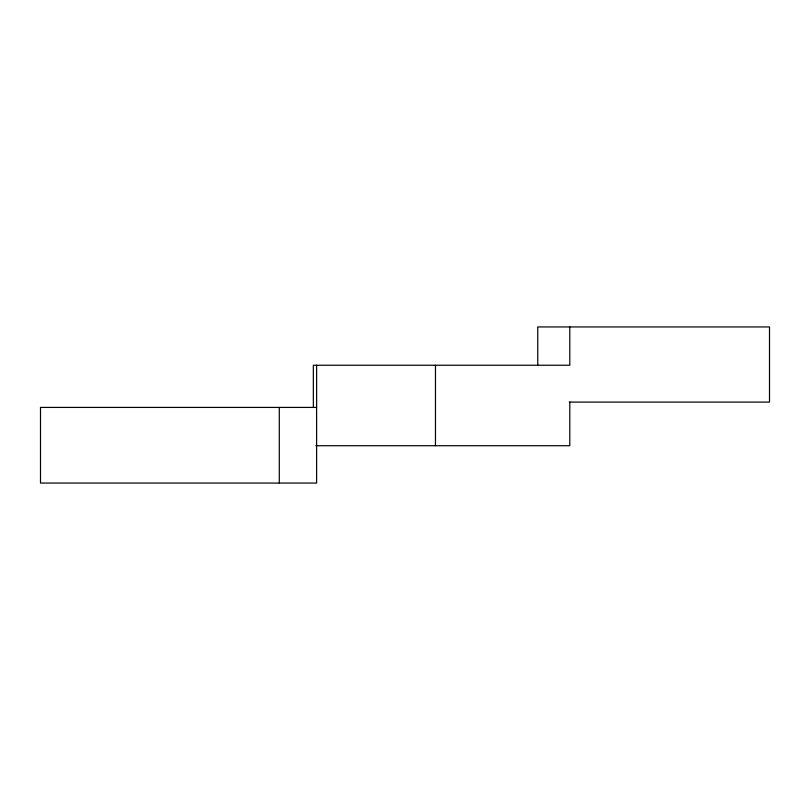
<?xml version="1.0" encoding="UTF-8"?>
<svg xmlns="http://www.w3.org/2000/svg" width="810" height="810" viewBox="0 0 810 810"><rect width="100%" height="100%" fill="white"/><g stroke="black" fill="none" stroke-linecap="round" stroke-linejoin="round"><path stroke-width="1.21" d="M569.228 402.094L769.5 402.094L769.5 326.946L537.759 326.946L537.759 365.249M316.619 407.42L40.5 407.42L40.5 483.054L316.619 483.054L316.619 365.249M315.87 445.723L569.794 445.723L569.794 402.094M569.794 326.946L569.794 365.249L313.349 365.249L313.349 407.42M435.466 365.249L435.466 445.723M279.298 407.42L279.298 483.054"/></g></svg>
